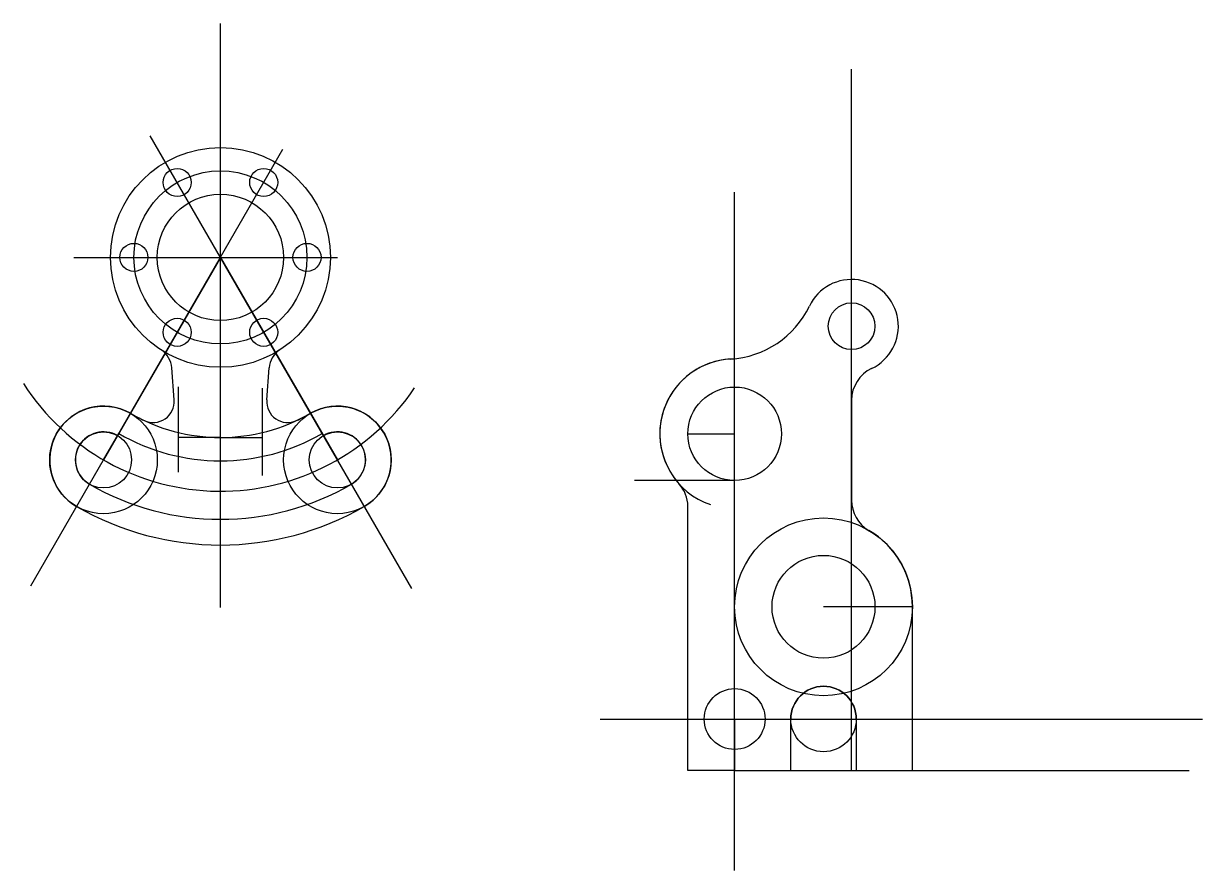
# Model space of a CAD drawing. Header units: inches. Extents: x -658 to -154, y -279 to 84.
import ezdxf

# ---------------------------------------------------------------- set-up
doc = ezdxf.new("R2010")
doc.units = ezdxf.units.IN
doc.header["$MEASUREMENT"] = 0
doc.layers.add('Layer1', color=3, linetype='Continuous')
doc.layers.add('Layer2', color=1, linetype='Continuous')

msp = doc.modelspace()

# ---------------------------------------------------------------- linework, layer by layer
for p, q in [((-573.56, -16.36), (-623.56, -102.96)), ((-573.56, -16.36), (-523.56, -102.96)), ((-593.32, -77.33), (-594.32, -63.63)), ((-553.79, -77.33), (-552.79, -63.63)), ((-303.71, -77.42), (-303.71, -120.19)), ((-623.56, -102.96), (-617.06, -91.7)), ((-373.71, -235.8), (-373.71, -122.78)), ((-277.71, -235.8), (-277.71, -165.8)), ((-329.71, -235.8), (-329.71, -213.8)), ((-301.71, -213.8), (-301.71, -235.8)), ((-353.71, -235.8), (-373.71, -235.8)), ((-353.71, -235.8), (-329.71, -235.8)), ((-301.71, -235.8), (-277.71, -235.8))]:
    msp.add_line(p, q)
for centre, radius in [((-573.56, -16.36), 47), ((-592.06, 15.68), 6), ((-555.06, 15.68), 6), ((-573.56, -16.36), 27), ((-610.56, -16.36), 6), ((-536.56, -16.36), 6), ((-303.71, -45.8), 10), ((-592.06, -48.4), 6), ((-555.06, -48.4), 6), ((-353.71, -91.8), 20), ((-315.71, -165.8), 22), ((-353.71, -213.8), 13)]:
    msp.add_circle(centre, radius)
for centre, radius, start, end in [((-303.71, -45.8), 20, 295.3769, 154.4463), ((-357.84, -19.92), 40, 273.2891, 334.4463), ((-604.3, -64.36), 10, 4.181, 57.3641), ((-542.82, -64.36), 10, 122.6359, 175.819), ((-353.71, -91.8), 32, 93.2891, 222.3426), ((-288.71, -77.42), 15, 115.3769, 180), ((-623.56, -102.96), 23, 60, 240), ((-602.3, -77.99), 9, 244.9971, 4.181), ((-544.81, -77.99), 9, 175.819, 295.0029), ((-523.56, -102.96), 23, 300, 120), ((-573.56, -16.36), 77, 240, 300), ((-573.56, -16.36), 77, 240, 244.9971), ((-573.56, -16.36), 77, 295.0029, 300), ((-623.56, -102.96), 12, 60, 240), ((-573.56, -16.36), 87, 240, 300), ((-523.56, -102.96), 12, 300, 120), ((-573.56, -16.36), 112, 240, 300), ((-387.71, -122.78), 14, 0, 42.3426), ((-288.71, -120.19), 15, 180, 239.3739), ((-573.56, -16.36), 123, 240, 300), ((-315.71, -165.8), 38, 0, 59.3739), ((-315.71, -213.8), 14, 0, 180)]:
    msp.add_arc(centre, radius, start, end)
at = {"layer": 'Layer1'}
for p, q in [((-573.56, -166.07), (-573.56, 83.64)), ((-491.8, -157.96), (-603.56, 35.6)), ((-654.67, -156.84), (-546.83, 29.94)), ((-636.24, -16.36), (-523.56, -16.36)), ((-303.71, -165.8), (-303.71, -45.8)), ((-591.56, -108.21), (-591.56, -71.67)), ((-555.56, -109.57), (-555.56, -72.35)), ((-573.56, -93.36), (-591.56, -93.36)), ((-573.56, -93.36), (-555.56, -93.36)), ((-353.71, -213.8), (-353.71, -235.8)), ((-353.71, -235.8), (-159.4, -235.8))]:
    msp.add_line(p, q, dxfattribs=at)
msp.add_arc((-573.56, -16.36), 100, 212.6744, 326.1256, dxfattribs=at)
at = {"layer": 'Layer2'}
for p, q in [((-303.71, -235.8), (-303.71, 64.2)), ((-353.71, -278.54), (-353.71, 11.57)), ((-353.71, -91.8), (-353.71, -59.8)), ((-373.71, -91.8), (-353.71, -91.8)), ((-353.71, -111.8), (-396.48, -111.8)), ((-277.71, -165.8), (-315.71, -165.8)), ((-411.14, -213.8), (-153.71, -213.8)), ((-353.71, -235.8), (-303.71, -235.8))]:
    msp.add_line(p, q, dxfattribs=at)
for centre, radius in [((-573.56, -16.36), 37), ((-623.56, -102.96), 23), ((-523.56, -102.96), 23), ((-623.56, -102.96), 12), ((-523.56, -102.96), 12), ((-315.71, -165.8), 38), ((-315.71, -213.8), 14)]:
    msp.add_circle(centre, radius, dxfattribs=at)
msp.add_arc((-353.71, -91.8), 32, 90, 251.2325, dxfattribs=at)

doc.saveas('drawing.dxf')
